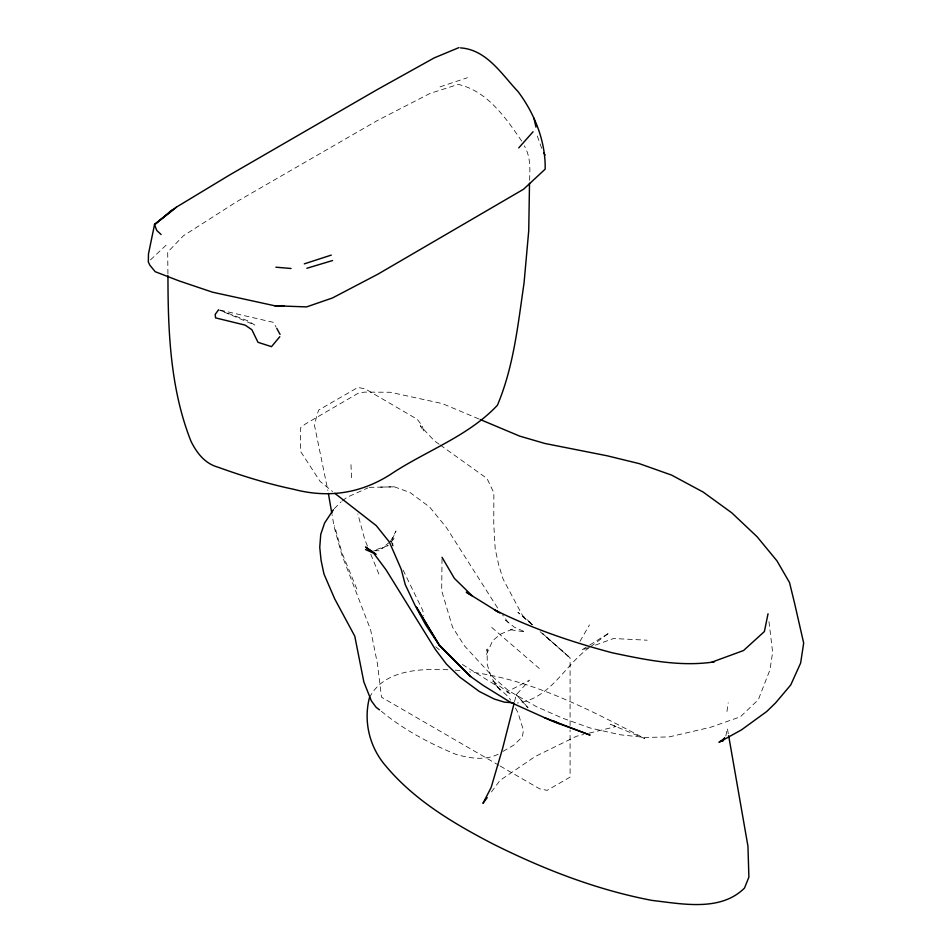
<?xml version="1.0" encoding="UTF-8"?>
<svg xmlns="http://www.w3.org/2000/svg" width="952" height="952" viewBox="0 0 952 952"><rect width="100%" height="100%" fill="white"/><g stroke="black" fill="none" stroke-linecap="round" stroke-linejoin="round"><path stroke-width="0.71" stroke-dasharray="4.76 3.57" d="M442.037 558.764L441.68 590.716L452.557 627.237L464.564 645.968L494.183 678.133L508.404 690.593L536.297 706.598L562.204 718.034L590.157 727.994L620.133 734.765L644.921 737.443L669.042 736.931L710.537 727.28L740.335 716.832L758.339 699.684L769.954 669.839L772.643 652.334L768.716 619.466M529.574 180.297C530.145 168.552 530.55 156.247 524.243 145.775M726.971 711.477L728.197 702.778M725.864 735.979L727.376 728.435L728.387 734.242M514.508 701.731L516.305 694.686L529.633 680.097L507.035 691.866L510.986 694.317L492.41 680.906L500.014 690.033L491.494 677.919L487.281 664.722L487.067 649.002L486.531 654.286L492.684 640.636L500.681 634.08L513.045 628.879L510.427 629.724L525.195 631.961L514.473 627.261L505.679 620.359L508.463 622.87L502.525 614.802M390.463 541.486L396.008 530.99L392.522 538.868L392.902 545.674M579.982 641.339L589.466 624.881M369.471 697.578C383.799 669.613 420.582 668.447 448.142 669.768M491.458 791.897L499.978 780.426L535.155 756.531L576.484 736.253L583.552 734.516M334.307 508.63L341.209 501.752M391.201 542.009L394.021 538.606L390.641 541.331M150.475 259.92L166.612 244.7M389.511 542.235L381.597 548.59L388.166 545.544L372.97 550.756M342.351 500.871L346.945 497.313L367.9 487.912M589.455 647.503C564.334 665.305 550.97 698.554 517.4 703.016M590.633 646.634L609.399 632.759L587.515 646.408M586.289 647.158L581.434 650.192L588.419 647.658M498.17 754.21C484.865 760.898 469.229 758.232 455.52 754.21C428.805 743.107 403.005 729.292 380.693 710.751M503.001 751.39L513.89 745.047L522.386 736.86L523.433 730.291L517.936 712.489L515.091 707.384M595.405 645.123L613.576 638.518L647.146 640.208M440.014 86.858L467.42 77.719M589.205 733.123L616.051 726.519L610.518 724.317L644.754 738.573C589.371 709.538 532.561 679.657 469.574 671.886M369.257 487.364L394.378 486.829L410.181 492.6L429.733 507.13L446.405 527.563L498.277 609.042M380.657 487.115L394.378 486.829M374.255 550.756L379.408 550.732L375.243 550.375M455.199 670.148L462.339 670.803M220.031 310.066L273.51 322.383L276.128 327.19M219.924 310.245L247.96 320.86L254.91 325.12L219.936 310.304M478.904 418.975L442.252 403.565L390.249 392.26L364.723 392.105L358.285 393.188L305.354 424.021L300.677 427.579L300.558 451.427L320.217 481.569L332.593 491.529M498.991 765.36L381.49 697.185L377.408 663.496L370.602 629.796L341.685 554.385L334.247 527.348L332.046 514.627M500.252 766.086L539.653 788.851L547.186 790.35L570.093 777.129L570.081 730.029M462.339 664.46L494.945 684.75L508.297 696.674L510.629 700.113M439.122 444.227L434.326 440.8L420.248 425.663L423.497 431.22L422.462 426.139L417.226 419.285L365.151 388.844L357.892 387.452L318.646 410.074L316.445 416.964L314.469 425.282L327.893 490.589M440.324 445.084L487.019 478.487L493.862 492.874L493.767 524.326L495.207 549.018L498.658 564.845L503.156 579.209L522.577 615.623L532.525 624.476M435.742 646.801L441.014 651.204M532.335 624.702L517.936 612.291L532.358 624.905M542.295 633.306L570.081 657.915L570.081 728.554M491.72 627.428L539.32 668.506M540.129 631.7L570.081 657.915L542.462 633.33M528.122 707.752L516.305 694.686L527.658 707.574M521.684 141.086C505.857 117.917 487.079 90.809 458.186 84.419L429.983 93.439L377.028 120.714L236.727 201.693L183.343 235.834L167.695 252.125L167.933 274.164M403.089 570.069L422.759 610.434L423.807 615.956M356.798 589.002L341.863 552.553L334.58 525.671M367.472 546.115L364.711 539.367L357.833 513.878M370.78 554.219L379.598 575.829M537.309 136.029L542.628 151.011M393.057 546.02L391.224 540.605L391.772 543.223M350.967 464.659L351.693 480.046"/><path stroke-width="1.43" d="M529.514 183.26L528.729 230.753L524.04 283.113C517.959 324.358 513.783 366.472 497.408 405.255C468.229 436.409 425.83 450.832 390.844 474.191C360.725 493.588 328.012 498.36 293.621 489.28C267.845 483.89 242.677 476.095 217.925 467.158C204.906 463.565 196.885 453.057 191.09 441.514C170.265 389.237 167.969 331.296 167.957 275.64M369.471 697.578C363.2 721.759 369.697 747.748 386.214 766.467C414.929 800.656 454.044 823.73 493.195 844.067C543.592 869.236 596.666 889.918 652.179 900.437C682.346 903.888 720.474 911.909 744.5 888.061L748.891 877.137L747.951 846.221L728.649 735.694M768.038 613.754L764.385 631.557L743.5 650.549L711.977 662.104M458.947 47.6L434.219 57.893L376.873 89.809L229.503 175.049L176.441 207.131L154.533 224.577L148.464 253.97L148.322 261.943L149.857 265.227L155.212 271.701L179.131 280.923L212.546 292.193L274.616 305.747L306.603 306.901L332.498 297.952L377.885 274.188L523.552 189.246L545.163 169.159C545.734 141.431 534.619 113.669 518.102 91.654C501.656 74.292 486.746 49.682 460.554 47.898M514.151 703.147L502.656 748.26L491.172 787.411L482.95 803.357L487.21 797.633M724.555 738.038L722.58 741.132L724.674 738.205L718.974 742.358L741.513 729.839L766.776 711.477L775.559 702.933L790.755 684.94L800.632 663.056L803.678 643.052L794.456 602.735L789.517 582.529L776.987 560.895L757.042 536.69L731.826 512.866L703.171 492.077L671.636 475.119L639.268 463.636L607.174 455.794L544.913 443.477L519.625 436.099L480.26 419.546M218.591 309.733L215.188 314.434L215.58 317.885L245.152 325.132L251.875 329.725L257.968 342.292L271.498 346.659L279.805 336.687M333.438 509.689L324.632 522.945L320.753 534.31L319.753 547.352L321.062 560.312L323.989 574.068L334.688 598.844L354.775 636.162L363.831 681.882L371.339 700.803L376.052 707.253L379.527 709.871M518.721 147.917L533.072 131.769M161.102 234.525L156.735 230.408L154.533 224.577L172.598 209.476M154.533 224.577L157.984 221.828M160.293 219.983L176.441 207.131M304.295 263.859L331.284 255.1M306.877 268.274L332.534 260.55M714.44 661.854C680.061 667.126 645.813 659.855 612.255 652.786C571.807 642.1 532.037 628.606 494.564 609.839L497.67 611.708M274.616 305.747L283.958 305.675M513.092 702.731L504.5 702.171L494.219 699.018L479.38 691.509L459.792 677.122L446.452 664.139L435.35 649.442L386.155 569.974L373.041 552.35L365.52 547.031L374.993 553.481M275.901 267.203L291.074 268.488M334.842 493.338L376.302 525.671L389.38 542.033L401.185 569.177L405.255 584.599L414.703 604.663L425.58 624.679L439.193 645.016L470.538 676.467L482.914 685.261L510.355 702.267L552.672 721.342L590.085 735.087L544.532 717.689M365.508 549.542L376.183 554.29M553.636 720.997L558.907 723.603M499.74 612.957L466.254 592.192L472.347 595.952L454.378 578.376L442.049 557.313M543.866 152.963L545.091 154.914M276.782 328.38L280.066 334.39M533.953 118.215L535.952 127.104M328.38 493.422L331.796 513.211M470.538 676.467L439.193 645.016L416.548 607.376L439.193 645.016L470.538 676.467"/></g></svg>
